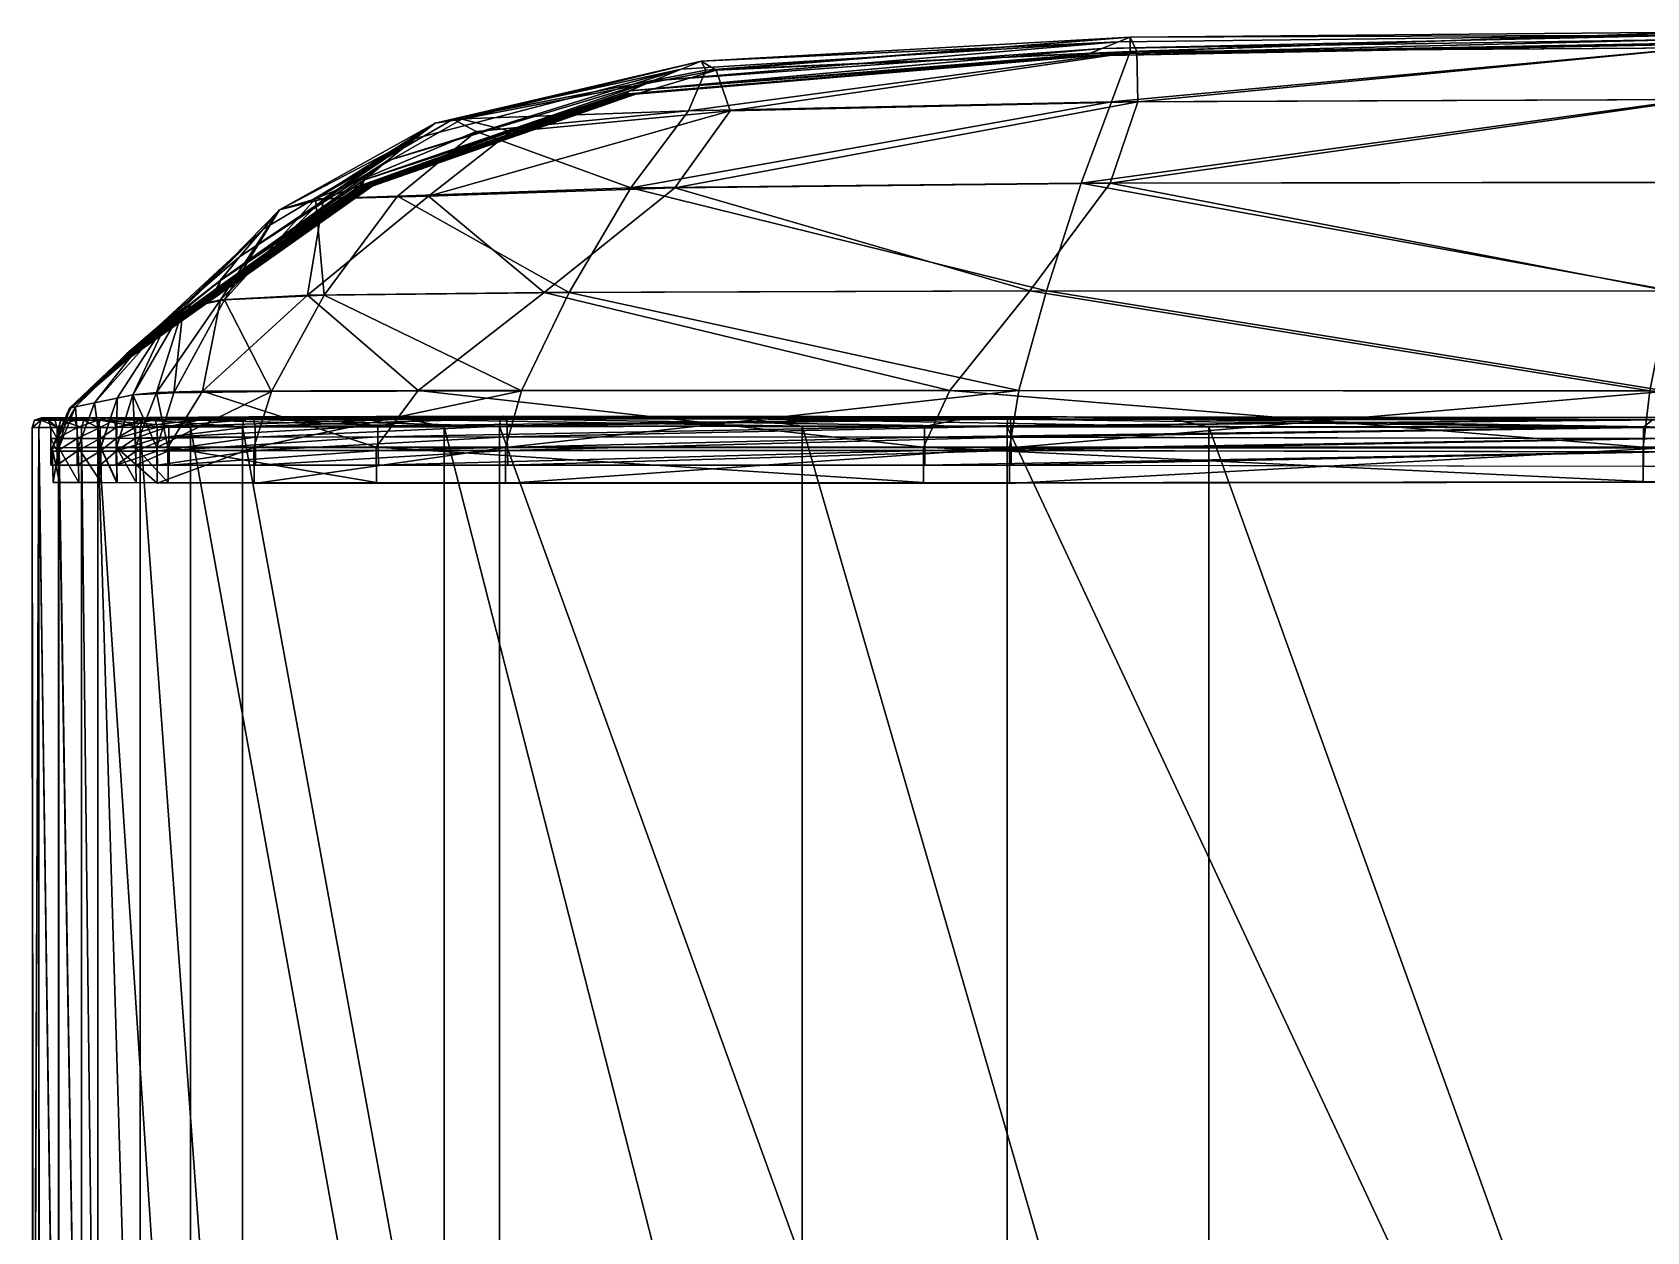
# Model space of a CAD drawing. Header units: centimetres. Extents: x -892 to 892, y -420 to 420.
# Drawn here: x -892.4 to -834.5, y 377.2 to 420.2 of the extents above; entities that cross this region are included whole.
import ezdxf

# ---------------------------------------------------------------- set-up
doc = ezdxf.new("R2010")
doc.units = ezdxf.units.CM
doc.layers.add('fabric', color=7, linetype='Continuous', true_color=0xe158c7)

msp = doc.modelspace()

# ---------------------------------------------------------------- meshes
at = {"layer": 'fabric', "color": 213, "true_color": 0xe158c7}
mesh = msp.add_polyface(dxfattribs=at)
corners = [(-833.882, 406.286, 92.293), (-857.414, 406.32, 97.004), (-857.366, 406.412, 96.742), (-833.87, 406.383, 92.065), (-857.318, 406.33, 96.48), (-833.534, 410.916, 87.21), (-856.019, 410.924, 91.435), (-854.775, 414.788, 84.537), (-833.782, 407.331, 90.608), (-857.013, 407.348, 95.18), (-853.693, 417.705, 73.83), (-853.025, 419.504, 60.991), (-832.784, 419.631, 53.444), (-832.953, 417.779, 68.008), (-832.998, 419.93, -5.733), (-854.044, 419.615, 1.821), (-854.539, 419.412, -29.558), (-832.867, 420.084, 20.765), (-853.445, 419.851, 29.46), (-854.647, 419.344, -59.013), (-854.561, 419.344, -87.486), (-833.104, 419.754, -92.407), (-833.126, 419.754, -64.373), (-853.024, 420.017, 47.692), (-832.776, 420.192, 39.094), (-833.858, 406.302, 91.838), (-857.302, 406.069, 96.392), (-855.297, 406.412, -382.238), (-851.474, 406.319, -382.498), (-832.397, 406.285, -381.157), (-859.12, 406.329, -381.979), (-833.353, 406.382, -380.934), (-856.62, 410.923, -377.546), (-859.481, 407.353, -380.817), (-834.399, 407.335, -379.54), (-853.743, 414.788, -371.701), (-833.684, 410.916, -376.331), (-832.717, 417.778, -360.465), (-852.747, 417.704, -362.905), (-832.725, 419.63, -348.161), (-852.789, 419.503, -351.345), (-867.36, 417.378, -365.558), (-854.044, 419.615, -289.607), (-853.445, 419.851, -317.592), (-832.867, 420.083, -316.025), (-854.531, 419.412, -255.519), (-832.998, 419.93, -289.801), (-833.117, 419.754, -220.464), (-854.612, 419.344, -217.599), (-833.091, 419.754, -186.955), (-854.508, 419.344, -183.544), (-853.024, 420.016, -337.206), (-832.776, 420.191, -334.413), (-850.2, 406.055, -382.584), (-866.679, 406.335, -382.628), (-860.394, 406.068, -381.893), (-834.309, 406.302, -380.711), (-833.074, 419.754, -164.817), (-854.439, 419.344, -161.053), (-833.07, 419.754, -145.486), (-854.423, 419.344, -141.417), (-857.344, 405.299, 96.425), (-854.475, 419.344, -115.924), (-833.083, 419.754, -120.397)]
mesh.append_faces([[corners[k] for k in face] for face in [(0, 1, 2), (3, 2, 4), (5, 6, 7), (8, 9, 6), (10, 11, 12), (7, 10, 13), (14, 15, 16), (17, 18, 15), (19, 20, 21), (16, 19, 22), (23, 18, 17), (11, 23, 24), (25, 4, 26), (27, 28, 29), (30, 27, 31), (32, 33, 34), (35, 32, 36), (37, 38, 35), (39, 40, 38), (41, 38, 40), (42, 43, 44), (45, 42, 46), (47, 48, 45), (49, 50, 48), (44, 43, 51), (52, 51, 40), (53, 28, 54), (55, 30, 56), (57, 58, 50), (59, 60, 58), (61, 9, 8), (62, 60, 59), (20, 62, 63)]], dxfattribs={"vtx2": -1, "color": 213})
mesh = msp.add_polyface(dxfattribs=at)
corners = [(-857.366, 406.412, 96.742), (-833.87, 406.383, 92.065), (-833.882, 406.286, 92.293), (-857.318, 406.33, 96.48), (-833.858, 406.302, 91.838), (-854.775, 414.788, 84.537), (-833.223, 414.814, 80.143), (-833.534, 410.916, 87.21), (-856.019, 410.924, 91.435), (-833.782, 407.331, 90.608), (-832.784, 419.631, 53.444), (-832.953, 417.779, 68.008), (-853.693, 417.705, 73.83), (-854.539, 419.412, -29.558), (-833.105, 419.798, -35.684), (-832.998, 419.93, -5.733), (-854.044, 419.615, 1.821), (-832.867, 420.084, 20.765), (-833.104, 419.754, -92.407), (-833.126, 419.754, -64.373), (-854.647, 419.344, -59.013), (-832.776, 420.192, 39.094), (-853.024, 420.017, 47.692), (-853.025, 419.504, 60.991), (-857.414, 406.32, 97.004), (-833.886, 406.02, 92.357), (-832.397, 406.285, -381.157), (-833.353, 406.382, -380.934), (-855.297, 406.412, -382.238), (-834.309, 406.302, -380.711), (-859.12, 406.329, -381.979), (-834.399, 407.335, -379.54), (-833.684, 410.916, -376.331), (-856.62, 410.923, -377.546), (-832.966, 414.813, -370.223), (-853.743, 414.788, -371.701), (-832.717, 417.778, -360.465), (-852.747, 417.704, -362.905), (-832.725, 419.63, -348.161), (-832.867, 420.083, -316.025), (-832.998, 419.93, -289.801), (-854.044, 419.615, -289.607), (-833.102, 419.798, -257.395), (-854.531, 419.412, -255.519), (-833.117, 419.754, -220.464), (-854.612, 419.344, -217.599), (-833.091, 419.754, -186.955), (-808.617, 407.291, -379.465), (-834.637, 405.321, -380.597), (-859.481, 407.353, -380.817), (-853.024, 420.016, -337.206), (-832.776, 420.191, -334.413), (-852.789, 419.503, -351.345), (-832.079, 406.02, -381.219), (-851.474, 406.319, -382.498), (-834.627, 406.034, -380.649), (-808.617, 406.302, -380.624), (-854.508, 419.344, -183.544), (-833.074, 419.754, -164.817), (-854.439, 419.344, -161.053), (-833.07, 419.754, -145.486), (-833.083, 419.754, -120.397), (-854.475, 419.344, -115.924), (-854.561, 419.344, -87.486)]
mesh.append_faces([[corners[k] for k in face] for face in [(0, 1, 2), (3, 4, 1), (5, 6, 7), (8, 7, 9), (10, 11, 12), (11, 6, 5), (13, 14, 15), (16, 15, 17), (18, 19, 20), (19, 14, 13), (17, 21, 22), (21, 10, 23), (24, 2, 25), (26, 27, 28), (27, 29, 30), (31, 32, 33), (32, 34, 35), (35, 34, 36), (37, 36, 38), (39, 40, 41), (40, 42, 43), (43, 42, 44), (45, 44, 46), (32, 31, 47), (48, 31, 49), (50, 51, 39), (52, 38, 51), (53, 26, 54), (55, 29, 56), (57, 46, 58), (59, 58, 60), (60, 61, 62), (61, 18, 63)]], dxfattribs={"vtx2": -1, "color": 213})
mesh = msp.add_polyface(dxfattribs=at)
corners = [(-857.414, 406.32, 97.004), (-875.589, 406.335, 96.336), (-875.485, 406.43, 96.058), (-857.366, 406.412, 96.742), (-875.382, 406.351, 95.78), (-856.019, 410.924, 91.435), (-873.125, 410.863, 91.004), (-870.914, 414.622, 85.164), (-857.013, 407.348, 95.18), (-874.841, 407.343, 94.573), (-877.288, 417.081, 69.891), (-868.23, 418.832, 66.906), (-868.857, 417.378, 77.161), (-853.693, 417.705, 73.83), (-854.044, 419.615, 1.821), (-870.128, 418.45, 8.452), (-870.967, 418.089, -24.585), (-853.445, 419.851, 29.46), (-869.11, 418.868, 37.367), (-871.146, 417.968, -54.827), (-854.647, 419.344, -59.013), (-870.995, 417.968, -83.657), (-854.561, 419.344, -87.486), (-868.396, 419.162, 55.247), (-857.318, 406.33, 96.48), (-875.348, 406.091, 95.687), (-855.297, 406.412, -382.238), (-859.12, 406.329, -381.979), (-878.086, 406.35, -382.097), (-872.382, 406.43, -382.363), (-869.347, 414.622, -372.555), (-874.026, 410.862, -377.757), (-856.62, 410.923, -377.546), (-878.544, 407.347, -380.981), (-859.481, 407.353, -380.817), (-878.172, 414.319, -370.721), (-867.36, 417.378, -365.558), (-875.203, 416.633, -366.509), (-867.856, 418.832, -355.527), (-870.951, 418.089, -254.263), (-870.128, 418.449, -290.196), (-854.044, 419.615, -289.607), (-869.11, 418.868, -320.173), (-853.445, 419.851, -317.592), (-854.612, 419.344, -217.599), (-871.084, 417.968, -215.395), (-854.508, 419.344, -183.544), (-870.902, 417.968, -180.915), (-860.433, 405.318, -381.897), (-876.973, 417.081, -359.002), (-868.396, 419.162, -341.174), (-864.777, 406.07, -382.716), (-866.679, 406.335, -382.628), (-878.843, 406.319, -379.133), (-854.439, 419.344, -161.053), (-870.783, 417.968, -158.149), (-854.423, 419.344, -141.417), (-870.754, 417.968, -138.271), (-875.412, 405.309, 95.762), (-870.844, 417.968, -112.456), (-854.475, 419.344, -115.924)]
mesh.append_faces([[corners[k] for k in face] for face in [(0, 1, 2), (3, 2, 4), (5, 6, 7), (8, 9, 6), (10, 11, 12), (7, 12, 13), (14, 15, 16), (17, 18, 15), (16, 19, 20), (19, 21, 22), (23, 11, 10), (23, 18, 17), (24, 4, 25), (26, 27, 28), (28, 29, 26), (30, 31, 32), (31, 33, 34), (35, 30, 36), (37, 36, 38), (39, 40, 41), (40, 42, 43), (44, 45, 39), (46, 47, 45), (48, 34, 33), (49, 38, 50), (43, 42, 50), (51, 52, 53), (54, 55, 47), (56, 57, 55), (58, 9, 8), (21, 59, 60), (59, 57, 56)]], dxfattribs={"vtx2": -1, "color": 213})
mesh = msp.add_polyface(dxfattribs=at)
corners = [(-875.485, 406.43, 96.058), (-857.366, 406.412, 96.742), (-857.414, 406.32, 97.004), (-875.382, 406.351, 95.78), (-857.318, 406.33, 96.48), (-870.914, 414.622, 85.164), (-854.775, 414.788, 84.537), (-856.019, 410.924, 91.435), (-873.125, 410.863, 91.004), (-857.013, 407.348, 95.18), (-853.693, 417.705, 73.83), (-853.025, 419.504, 60.991), (-868.857, 417.378, 77.161), (-868.23, 418.832, 66.906), (-870.967, 418.089, -24.585), (-854.539, 419.412, -29.558), (-854.044, 419.615, 1.821), (-870.128, 418.45, 8.452), (-853.445, 419.851, 29.46), (-854.647, 419.344, -59.013), (-854.561, 419.344, -87.486), (-871.146, 417.968, -54.827), (-853.024, 420.017, 47.692), (-868.396, 419.162, 55.247), (-875.589, 406.335, 96.336), (-857.43, 406.055, 97.091), (-851.474, 406.319, -382.498), (-855.297, 406.412, -382.238), (-872.382, 406.43, -382.363), (-866.679, 406.335, -382.628), (-856.62, 410.923, -377.546), (-853.743, 414.788, -371.701), (-869.347, 414.622, -372.555), (-859.481, 407.353, -380.817), (-874.026, 410.862, -377.757), (-852.747, 417.704, -362.905), (-867.36, 417.378, -365.558), (-852.789, 419.503, -351.345), (-867.856, 418.832, -355.527), (-854.044, 419.615, -289.607), (-854.531, 419.412, -255.519), (-870.951, 418.089, -254.263), (-853.445, 419.851, -317.592), (-870.128, 418.449, -290.196), (-854.612, 419.344, -217.599), (-871.084, 417.968, -215.395), (-854.508, 419.344, -183.544), (-868.396, 419.162, -341.174), (-853.024, 420.016, -337.206), (-870.902, 417.968, -180.915), (-854.439, 419.344, -161.053), (-870.783, 417.968, -158.149), (-854.423, 419.344, -141.417), (-854.475, 419.344, -115.924), (-870.995, 417.968, -83.657), (-870.844, 417.968, -112.456)]
mesh.append_faces([[corners[k] for k in face] for face in [(0, 1, 2), (3, 4, 1), (5, 6, 7), (8, 7, 9), (10, 6, 5), (11, 10, 12), (12, 13, 11), (14, 15, 16), (17, 16, 18), (19, 15, 14), (20, 19, 21), (22, 11, 13), (13, 23, 22), (18, 22, 23), (24, 2, 25), (26, 27, 28), (28, 29, 26), (30, 31, 32), (33, 30, 34), (35, 36, 32), (32, 31, 35), (37, 38, 36), (39, 40, 41), (42, 39, 43), (41, 40, 44), (45, 44, 46), (47, 48, 42), (48, 47, 38), (38, 37, 48), (49, 46, 50), (51, 50, 52), (53, 20, 54), (52, 53, 55)]], dxfattribs={"vtx2": -1, "color": 213})
mesh = msp.add_polyface(dxfattribs=at)
corners = [(-882.215, 414.222, 72.429), (-877.288, 417.081, 69.891), (-876.464, 416.634, 77.021), (-868.857, 417.378, 77.161), (-870.914, 414.622, 85.164), (-870.128, 418.45, 8.452), (-879.653, 415.59, 13.001), (-880.479, 414.907, -21.512), (-870.967, 418.089, -24.585), (-869.11, 418.868, 37.367), (-878.644, 416.382, 42.977), (-880.64, 414.679, -52.384), (-880.468, 414.679, -81.423), (-870.995, 417.968, -83.657), (-871.146, 417.968, -54.827), (-877.935, 416.938, 60.241), (-868.396, 419.162, 55.247), (-875.203, 416.633, -366.509), (-876.973, 417.081, -359.002), (-881.937, 414.222, -362.985), (-867.36, 417.378, -365.558), (-878.172, 414.319, -370.721), (-867.856, 418.832, -355.527), (-879.653, 415.589, -291.107), (-878.644, 416.382, -322.73), (-869.11, 418.868, -320.173), (-870.128, 418.449, -290.196), (-880.462, 414.907, -253.681), (-870.951, 418.089, -254.263), (-871.084, 417.968, -215.395), (-880.57, 414.679, -214.119), (-870.902, 417.968, -180.915), (-877.935, 416.938, -344.885), (-868.396, 419.162, -341.174), (-880.362, 414.679, -179.388), (-870.783, 417.968, -158.149), (-880.226, 414.679, -156.458), (-870.754, 417.968, -138.271), (-870.844, 417.968, -112.456), (-880.296, 414.679, -110.433)]
mesh.append_faces([[corners[k] for k in face] for face in [(0, 1, 2), (3, 2, 1), (2, 3, 4), (5, 6, 7), (7, 8, 5), (6, 5, 9), (9, 10, 6), (11, 12, 13), (13, 14, 11), (7, 11, 14), (14, 8, 7), (15, 10, 9), (9, 16, 15), (1, 15, 16), (15, 1, 0), (17, 18, 19), (20, 17, 21), (22, 18, 17), (23, 24, 25), (25, 26, 23), (27, 23, 26), (26, 28, 27), (29, 30, 27), (27, 28, 29), (30, 29, 31), (32, 33, 25), (25, 24, 32), (19, 18, 32), (33, 32, 18), (34, 31, 35), (36, 35, 37), (37, 38, 39), (38, 13, 12)]], dxfattribs={"vtx2": -1, "color": 213})
mesh = msp.add_polyface(dxfattribs=at)
corners = [(-884.611, 406.412, 87.011), (-875.485, 406.43, 96.058), (-875.589, 406.335, 96.336), (-884.439, 406.33, 86.762), (-875.382, 406.351, 95.78), (-881.905, 410.769, 83.872), (-873.125, 410.863, 91.004), (-874.841, 407.343, 94.573), (-883.798, 407.32, 86.015), (-882.215, 414.222, 72.429), (-879.282, 414.319, 80.731), (-870.914, 414.622, 85.164), (-876.464, 416.634, 77.021), (-884.944, 412.144, 16.123), (-879.653, 415.59, 13.001), (-878.644, 416.382, 42.977), (-883.504, 413.825, 63.446), (-877.935, 416.938, 60.241), (-884.783, 406.32, 87.259), (-875.623, 406.07, 96.429), (-882.542, 406.412, -378.935), (-878.843, 406.319, -379.133), (-866.679, 406.335, -382.628), (-872.382, 406.43, -382.363), (-886.241, 406.329, -378.737), (-878.086, 406.35, -382.097), (-878.544, 407.347, -380.981), (-874.026, 410.862, -377.757), (-882.506, 410.768, -374.755), (-878.172, 414.319, -370.721), (-869.347, 414.622, -372.555), (-881.937, 414.222, -362.985), (-875.203, 416.633, -366.509), (-878.644, 416.382, -322.73), (-879.653, 415.589, -291.107), (-884.943, 412.144, -292.16), (-870.902, 417.968, -180.915), (-880.362, 414.679, -179.388), (-880.57, 414.679, -214.119), (-883.504, 413.825, -348.283), (-877.935, 416.938, -344.885), (-877.61, 406.055, -379.199), (-886.939, 406.296, -370.282), (-879.987, 406.09, -382.009), (-859.12, 406.329, -381.979), (-870.783, 417.968, -158.149), (-880.226, 414.679, -156.458), (-870.754, 417.968, -138.271), (-880.193, 414.679, -136.437), (-884.426, 405.311, 86.728), (-880.296, 414.679, -110.433), (-880.468, 414.679, -81.423), (-870.844, 417.968, -112.456)]
mesh.append_faces([[corners[k] for k in face] for face in [(0, 1, 2), (3, 4, 1), (5, 6, 7), (7, 8, 5), (9, 10, 5), (6, 5, 10), (10, 11, 6), (12, 10, 9), (11, 10, 12), (13, 14, 15), (9, 16, 17), (15, 17, 16), (18, 2, 19), (20, 21, 22), (22, 23, 20), (24, 20, 23), (23, 25, 24), (26, 27, 28), (29, 28, 27), (27, 30, 29), (28, 29, 31), (31, 29, 32), (33, 34, 35), (36, 37, 38), (39, 40, 33), (40, 39, 31), (41, 21, 42), (43, 25, 44), (45, 46, 37), (47, 48, 46), (49, 8, 7), (50, 48, 47), (51, 50, 52)]], dxfattribs={"vtx2": -1, "color": 213})
mesh = msp.add_polyface(dxfattribs=at)
corners = [(-881.905, 410.769, 83.872), (-885.479, 410.598, 74.07), (-882.215, 414.222, 72.429), (-888.323, 409.222, 18.474), (-884.944, 412.144, 16.123), (-884.098, 413.132, 46.953), (-879.653, 415.59, 13.001), (-885.635, 411.293, -19.666), (-880.479, 414.907, -21.512), (-878.644, 416.382, 42.977), (-880.64, 414.679, -52.384), (-885.765, 411.009, -51.036), (-880.468, 414.679, -81.423), (-885.614, 411.009, -80.182), (-883.504, 413.825, 63.446), (-886.964, 410.306, 65.629), (-881.937, 414.222, -362.985), (-885.629, 410.598, -366.591), (-882.506, 410.768, -374.755), (-879.653, 415.589, -291.107), (-880.462, 414.907, -253.681), (-885.619, 411.293, -253.505), (-884.943, 412.144, -292.16), (-884.098, 413.132, -325.159), (-878.644, 416.382, -322.73), (-880.57, 414.679, -214.119), (-885.703, 411.009, -213.417), (-880.362, 414.679, -179.388), (-885.522, 411.008, -178.536), (-886.964, 410.306, -351.31), (-883.504, 413.825, -348.283), (-880.226, 414.679, -156.458), (-885.403, 411.008, -155.507), (-880.193, 414.679, -136.437), (-885.374, 411.008, -135.403), (-880.296, 414.679, -110.433), (-885.464, 411.008, -109.3)]
mesh.append_faces([[corners[k] for k in face] for face in [(0, 1, 2), (3, 4, 5), (6, 4, 7), (7, 8, 6), (9, 5, 4), (10, 8, 7), (7, 11, 10), (12, 10, 11), (11, 13, 12), (5, 14, 15), (1, 15, 14), (14, 2, 1), (14, 5, 9), (16, 17, 18), (19, 20, 21), (21, 22, 19), (22, 23, 24), (25, 26, 21), (21, 20, 25), (26, 25, 27), (27, 28, 26), (29, 30, 23), (30, 29, 17), (17, 16, 30), (24, 23, 30), (31, 32, 28), (28, 27, 31), (32, 31, 33), (33, 34, 32), (35, 12, 13), (13, 36, 35), (33, 35, 36), (36, 34, 33)]], dxfattribs={"vtx2": -1, "color": 213})
mesh = msp.add_polyface(dxfattribs=at)
corners = [(-875.589, 406.335, 96.336), (-884.783, 406.32, 87.259), (-884.611, 406.412, 87.011), (-888.196, 406.385, 75.531), (-887.967, 406.299, 75.327), (-884.439, 406.33, 86.762), (-875.485, 406.43, 96.058), (-885.479, 410.598, 74.07), (-881.905, 410.769, 83.872), (-883.798, 407.32, 86.015), (-887.301, 407.273, 74.964), (-888.99, 408.673, -18.374), (-885.635, 411.293, -19.666), (-884.944, 412.144, 16.123), (-884.098, 413.132, 46.953), (-887.525, 409.859, 49.96), (-888.323, 409.222, 18.474), (-886.964, 410.306, 65.629), (-888.424, 406.296, 75.734), (-884.84, 406.055, 87.342), (-875.382, 406.351, 95.78), (-884.382, 406.069, 86.679), (-887.891, 406.036, 75.259), (-882.542, 406.412, -378.935), (-886.241, 406.329, -378.737), (-888.418, 406.298, -370.05), (-887.679, 406.384, -370.166), (-878.843, 406.319, -379.133), (-886.939, 406.296, -370.282), (-882.506, 410.768, -374.755), (-886.266, 407.324, -377.713), (-878.544, 407.347, -380.981), (-885.629, 410.598, -366.591), (-887.917, 407.276, -369.153), (-888.323, 409.222, -293.175), (-887.525, 409.859, -327.357), (-884.098, 413.132, -325.159), (-884.943, 412.144, -292.16), (-885.619, 411.293, -253.505), (-888.981, 408.673, -253.467), (-880.045, 405.326, -382.047), (-886.964, 410.306, -351.31), (-887.474, 406.068, -378.67), (-878.086, 406.35, -382.097), (-885.703, 411.009, -213.417), (-885.522, 411.008, -178.536), (-889.016, 408.489, -177.932), (-888.931, 408.489, -134.658), (-885.374, 411.008, -135.403), (-885.464, 411.008, -109.3), (-888.983, 408.489, -108.501), (-885.614, 411.009, -80.182), (-885.403, 411.008, -155.507), (-888.948, 408.489, -154.821), (-887.902, 405.31, 75.261)]
mesh.append_faces([[corners[k] for k in face] for face in [(0, 1, 2), (3, 2, 1), (4, 5, 2), (6, 2, 5), (7, 8, 9), (9, 10, 7), (11, 12, 13), (14, 15, 16), (17, 15, 14), (17, 7, 10), (18, 1, 19), (20, 5, 21), (5, 4, 22), (23, 24, 25), (25, 26, 23), (27, 23, 26), (26, 28, 27), (29, 30, 31), (30, 29, 32), (32, 33, 30), (34, 35, 36), (36, 37, 34), (37, 38, 39), (40, 31, 30), (36, 35, 41), (42, 24, 43), (44, 45, 46), (47, 48, 49), (50, 49, 51), (46, 45, 52), (53, 52, 48), (54, 10, 9)]], dxfattribs={"vtx2": -1, "color": 213})
mesh = msp.add_polyface(dxfattribs=at)
corners = [(-890.825, 406.769, -17.619), (-888.99, 408.673, -18.374), (-888.323, 409.222, 18.474), (-884.944, 412.144, 16.123), (-890.136, 406.913, 19.947), (-887.525, 409.859, 49.96), (-889.33, 407.08, 51.85), (-887.301, 407.273, 74.964), (-888.765, 407.197, 66.883), (-886.964, 410.306, 65.629), (-888.323, 409.222, -293.175), (-888.981, 408.673, -253.467), (-890.823, 406.768, -253.494), (-887.525, 409.859, -327.357), (-890.136, 406.913, -293.924), (-889.33, 407.08, -328.92), (-884.943, 412.144, -292.16), (-888.764, 407.198, -353.443), (-886.964, 410.306, -351.31), (-887.917, 407.276, -369.153), (-885.629, 410.598, -366.591), (-889.12, 408.49, -212.933), (-885.619, 411.293, -253.505), (-885.703, 411.009, -213.417), (-889.016, 408.489, -177.932), (-891.006, 406.72, -177.609), (-891.032, 406.72, -212.672), (-890.984, 406.72, -134.258), (-888.931, 408.489, -134.658), (-888.983, 408.489, -108.501), (-885.464, 411.008, -109.3), (-885.614, 411.009, -80.182), (-889.069, 408.49, -79.332), (-890.997, 406.72, -108.07), (-888.948, 408.489, -154.821), (-885.403, 411.008, -155.507), (-885.374, 411.008, -135.403), (-889.155, 408.49, -50.133), (-885.765, 411.009, -51.036), (-885.635, 411.293, -19.666), (-891.04, 406.72, -49.639)]
mesh.append_faces([[corners[k] for k in face] for face in [(0, 1, 2), (3, 2, 1), (4, 2, 5), (5, 6, 4), (7, 8, 9), (5, 9, 8), (8, 6, 5), (10, 11, 12), (13, 10, 14), (14, 15, 13), (11, 10, 16), (17, 18, 13), (13, 15, 17), (18, 17, 19), (19, 20, 18), (21, 11, 22), (22, 23, 21), (24, 21, 23), (21, 24, 25), (11, 21, 26), (27, 28, 29), (30, 29, 28), (31, 32, 29), (33, 29, 32), (25, 24, 34), (35, 34, 24), (36, 28, 34), (37, 32, 31), (31, 38, 37), (1, 37, 38), (38, 39, 1), (37, 1, 0), (32, 37, 40)]], dxfattribs={"vtx2": -1, "color": 213})
mesh = msp.add_polyface(dxfattribs=at)
corners = [(-884.783, 406.32, 87.259), (-888.424, 406.296, 75.734), (-888.196, 406.385, 75.531), (-884.611, 406.412, 87.011), (-887.967, 406.299, 75.327), (-889.694, 406.376, 67.547), (-889.941, 406.288, 67.722), (-890.271, 406.376, 52.693), (-890.024, 406.288, 52.544), (-889.447, 406.288, 67.372), (-888.323, 409.222, 18.474), (-890.136, 406.913, 19.947), (-890.825, 406.769, -17.619), (-889.33, 407.08, 51.85), (-889.919, 405.312, 52.477), (-888.765, 407.197, 66.883), (-889.355, 405.312, 67.298), (-887.301, 407.273, 74.964), (-887.902, 405.31, 75.261), (-890.519, 406.288, 52.842), (-890.024, 406.026, 67.78), (-888.5, 406.033, 75.802), (-889.364, 406.026, 67.313), (-889.941, 406.026, 52.494), (-889.694, 406.375, -354.267), (-889.941, 406.288, -354.342), (-886.939, 406.296, -370.282), (-887.679, 406.384, -370.166), (-889.447, 406.288, -354.192), (-888.418, 406.298, -370.05), (-890.024, 406.288, -329.467), (-890.271, 406.375, -329.518), (-890.823, 406.768, -253.494), (-890.136, 406.913, -293.924), (-888.323, 409.222, -293.175), (-887.511, 405.326, -378.695), (-886.266, 407.324, -377.713), (-887.917, 407.276, -369.153), (-889.917, 405.314, -329.443), (-889.33, 407.08, -328.92), (-889.351, 405.318, -354.156), (-888.764, 407.198, -353.443), (-888.668, 405.322, -370.008), (-886.693, 406.033, -370.32), (-888.664, 406.036, -370.012), (-886.241, 406.329, -378.737), (-889.364, 406.025, -354.167), (-890.989, 406.72, -154.454), (-888.948, 408.489, -154.821), (-888.931, 408.489, -134.658)]
mesh.append_faces([[corners[k] for k in face] for face in [(0, 1, 2), (3, 2, 4), (5, 2, 1), (1, 6, 5), (7, 5, 6), (5, 7, 8), (8, 9, 5), (2, 5, 9), (9, 4, 2), (10, 11, 12), (11, 13, 14), (13, 15, 16), (15, 17, 18), (19, 6, 20), (6, 1, 21), (4, 9, 22), (9, 8, 23), (24, 25, 26), (26, 27, 24), (28, 24, 27), (27, 29, 28), (24, 28, 30), (30, 31, 24), (25, 24, 31), (32, 33, 34), (35, 36, 37), (38, 39, 33), (40, 41, 39), (42, 37, 41), (43, 26, 25), (44, 29, 45), (46, 28, 29), (47, 48, 49)]], dxfattribs={"vtx2": -1, "color": 213})
mesh = msp.add_polyface(dxfattribs=at)
corners = [(-889.941, 406.288, 67.722), (-890.519, 406.288, 52.842), (-890.271, 406.376, 52.693), (-891.094, 406.376, 20.601), (-891.341, 406.288, 20.714), (-891.555, 406.288, -24.635), (-890.846, 406.288, 20.488), (-890.024, 406.288, 52.544), (-890.825, 406.769, -17.619), (-890.136, 406.913, 19.947), (-890.724, 405.307, 20.433), (-890.601, 406.026, 52.891), (-890.764, 406.026, 20.45), (-890.271, 406.375, -329.518), (-890.519, 406.288, -329.568), (-889.941, 406.288, -354.342), (-891.094, 406.375, -294.196), (-891.341, 406.288, -294.211), (-890.846, 406.288, -294.181), (-890.024, 406.288, -329.467), (-891.555, 406.288, -249.199), (-890.724, 405.307, -294.175), (-890.136, 406.913, -293.924), (-890.823, 406.768, -253.494), (-890.764, 406.025, -294.176), (-891.006, 406.72, -177.609), (-891.032, 406.72, -212.672), (-889.12, 408.49, -212.933), (-888.981, 408.673, -253.467), (-891.651, 405.299, -212.639), (-891.651, 405.299, -177.599), (-891.651, 405.299, -134.259), (-890.984, 406.72, -134.258), (-890.997, 406.72, -108.07), (-891.651, 405.299, -108.039), (-891.019, 406.72, -78.87), (-888.983, 408.489, -108.501), (-889.069, 408.49, -79.332), (-888.948, 408.489, -154.821), (-890.989, 406.72, -154.454), (-888.931, 408.489, -134.658), (-891.651, 405.299, -154.459), (-891.04, 406.72, -49.639), (-891.651, 405.3, -49.515), (-891.42, 405.302, -17.381), (-889.155, 408.49, -50.133)]
mesh.append_faces([[corners[k] for k in face] for face in [(0, 1, 2), (3, 2, 1), (1, 4, 3), (5, 6, 3), (2, 3, 6), (6, 7, 2), (8, 9, 10), (4, 1, 11), (7, 6, 12), (13, 14, 15), (16, 17, 14), (14, 13, 16), (18, 16, 13), (13, 19, 18), (16, 18, 20), (21, 22, 23), (24, 18, 19), (25, 26, 27), (26, 23, 28), (23, 26, 29), (26, 25, 30), (31, 32, 33), (34, 33, 35), (36, 33, 32), (37, 35, 33), (38, 39, 25), (40, 32, 39), (30, 25, 39), (41, 39, 32), (35, 42, 43), (42, 8, 44), (8, 42, 45), (42, 35, 37)]], dxfattribs={"vtx2": -1, "color": 213})
mesh = msp.add_polyface(dxfattribs=at)
corners = [(-884.374, 405.197, 86.668), (-887.889, 405.181, 75.256), (-887.887, 404.676, 75.253), (-884.367, 404.676, 86.657), (-884.38, 405.676, 86.676), (-887.891, 405.648, 75.258), (-889.364, 404.676, 67.313), (-889.364, 405.176, 67.313), (-884.84, 406.055, 87.342), (-888.5, 406.033, 75.802), (-888.424, 406.296, 75.734), (-875.623, 406.07, 96.429), (-884.783, 406.32, 87.259), (-884.382, 406.069, 86.679), (-887.891, 406.036, 75.259), (-884.439, 406.33, 86.762), (-887.467, 405.197, -378.662), (-887.459, 404.675, -378.654), (-888.661, 404.675, -370.007), (-888.662, 405.18, -370.009), (-887.472, 405.676, -378.668), (-888.664, 405.647, -370.011), (-879.984, 405.695, -382.006), (-879.976, 405.208, -381.996), (-879.964, 404.675, -381.984), (-887.917, 407.276, -369.153), (-888.668, 405.322, -370.008), (-887.511, 405.326, -378.695), (-887.499, 404.052, -378.689), (-880.038, 404.051, -382.034), (-880.045, 405.326, -382.047), (-886.266, 407.324, -377.713), (-886.939, 406.296, -370.282), (-886.693, 406.033, -370.32), (-877.61, 406.055, -379.199), (-887.474, 406.068, -378.67), (-888.664, 406.036, -370.012), (-886.241, 406.329, -378.737), (-878.086, 406.35, -382.097), (-879.987, 406.09, -382.009), (-887.893, 404.028, 75.259), (-887.902, 405.31, 75.261), (-884.426, 405.311, 86.728), (-883.798, 407.32, 86.015)]
mesh.append_faces([[corners[k] for k in face] for face in [(0, 1, 2), (2, 3, 0), (1, 0, 4), (4, 5, 1), (6, 2, 1), (7, 1, 5), (8, 9, 10), (11, 8, 12), (13, 14, 5), (5, 4, 13), (14, 13, 15), (16, 17, 18), (18, 19, 16), (20, 16, 19), (19, 21, 20), (16, 20, 22), (22, 23, 16), (17, 16, 23), (23, 24, 17), (25, 26, 27), (28, 27, 26), (29, 30, 27), (31, 27, 30), (32, 33, 34), (35, 20, 21), (21, 36, 35), (37, 35, 36), (38, 39, 35), (20, 35, 39), (39, 22, 20), (40, 41, 42), (43, 42, 41)]], dxfattribs={"vtx2": -1, "color": 213})
mesh = msp.add_polyface(dxfattribs=at)
corners = [(-857.294, 405.197, 96.381), (-875.337, 405.208, 95.669), (-875.326, 404.676, 95.653), (-857.287, 404.676, 96.37), (-857.3, 405.676, 96.389), (-875.345, 405.695, 95.682), (-884.374, 405.197, 86.668), (-884.367, 404.676, 86.657), (-884.38, 405.676, 86.676), (-857.43, 406.055, 97.091), (-875.623, 406.07, 96.429), (-875.589, 406.335, 96.336), (-875.348, 406.091, 95.687), (-884.382, 406.069, 86.679), (-875.382, 406.351, 95.78), (-857.302, 406.069, 96.392), (-857.318, 406.33, 96.48), (-860.387, 405.197, -381.884), (-860.379, 404.675, -381.876), (-879.964, 404.675, -381.984), (-879.976, 405.208, -381.996), (-860.392, 405.676, -381.89), (-879.984, 405.695, -382.006), (-834.627, 405.634, -380.657), (-834.625, 405.154, -380.646), (-878.544, 407.347, -380.981), (-880.045, 405.326, -382.047), (-860.433, 405.318, -381.897), (-860.43, 404.052, -381.879), (-878.843, 406.319, -379.133), (-877.61, 406.055, -379.199), (-864.777, 406.07, -382.716), (-866.679, 406.335, -382.628), (-850.2, 406.055, -382.584), (-860.394, 406.068, -381.893), (-879.987, 406.09, -382.009), (-859.12, 406.329, -381.979), (-834.627, 406.034, -380.649), (-874.841, 407.343, 94.573), (-875.412, 405.309, 95.762), (-884.426, 405.311, 86.728), (-884.421, 404.021, 86.727), (-875.411, 404.017, 95.761), (-857.344, 405.299, 96.425), (-857.013, 407.348, 95.18)]
mesh.append_faces([[corners[k] for k in face] for face in [(0, 1, 2), (2, 3, 0), (1, 0, 4), (4, 5, 1), (1, 6, 7), (7, 2, 1), (6, 1, 5), (5, 8, 6), (9, 10, 11), (12, 13, 8), (8, 5, 12), (13, 12, 14), (15, 12, 5), (5, 4, 15), (12, 15, 16), (17, 18, 19), (19, 20, 17), (21, 17, 20), (20, 22, 21), (17, 21, 23), (18, 17, 24), (25, 26, 27), (28, 27, 26), (29, 30, 31), (32, 31, 33), (34, 21, 22), (22, 35, 34), (36, 34, 35), (21, 34, 37), (38, 39, 40), (41, 40, 39), (42, 39, 43), (44, 43, 39)]], dxfattribs={"vtx2": -1, "color": 213})
mesh = msp.add_polyface(dxfattribs=at)
corners = [(-833.852, 405.154, 91.77), (-857.294, 405.197, 96.381), (-857.287, 404.676, 96.37), (-833.854, 405.634, 91.783), (-857.3, 405.676, 96.389), (-808.617, 405.068, 84.804), (-833.85, 404.635, 91.747), (-808.617, 405.584, 84.846), (-808.617, 405.342, 84.706), (-833.865, 405.303, 91.734), (-833.782, 407.331, 90.608), (-808.617, 404.18, 84.696), (-833.886, 406.02, 92.357), (-857.43, 406.055, 97.091), (-857.414, 406.32, 97.004), (-833.854, 406.035, 91.774), (-857.302, 406.069, 96.392), (-833.858, 406.302, 91.838), (-808.617, 406.018, 84.81), (-808.617, 406.303, 84.827), (-808.617, 405.974, 85.255), (-833.882, 406.286, 92.293), (-808.617, 406.248, 85.235), (-834.627, 405.634, -380.657), (-834.625, 405.154, -380.646), (-860.387, 405.197, -381.884), (-834.624, 404.634, -380.624), (-808.617, 405.068, -380.601), (-808.617, 405.583, -380.641), (-834.636, 404.089, -380.579), (-834.637, 405.321, -380.597), (-860.433, 405.318, -381.897), (-859.481, 407.353, -380.817), (-834.399, 407.335, -379.54), (-808.617, 405.352, -380.502), (-808.617, 404.201, -380.487), (-851.474, 406.319, -382.498), (-850.2, 406.055, -382.584), (-832.079, 406.02, -381.219), (-834.309, 406.302, -380.711), (-834.627, 406.034, -380.649), (-860.394, 406.068, -381.893), (-860.392, 405.676, -381.89), (-808.617, 406.018, -380.606), (-808.617, 406.302, -380.624), (-832.397, 406.285, -381.157), (-808.617, 405.974, -381.037), (-857.344, 405.299, 96.425), (-857.344, 404.014, 96.42)]
mesh.append_faces([[corners[k] for k in face] for face in [(0, 1, 2), (1, 0, 3), (3, 4, 1), (5, 0, 6), (7, 3, 0), (8, 9, 10), (9, 8, 11), (12, 13, 14), (15, 16, 4), (4, 3, 15), (16, 15, 17), (18, 15, 3), (3, 7, 18), (15, 18, 19), (20, 12, 21), (21, 22, 20), (23, 24, 25), (26, 24, 27), (28, 27, 24), (24, 23, 28), (29, 30, 31), (32, 31, 30), (33, 30, 34), (35, 34, 30), (36, 37, 38), (39, 40, 41), (40, 23, 42), (43, 28, 23), (23, 40, 43), (44, 43, 40), (45, 38, 46), (10, 9, 47), (48, 47, 9)]], dxfattribs={"vtx2": -1, "color": 213})
mesh = msp.add_polyface(dxfattribs=at)
corners = [(-891.423, 406.026, 20.752), (-892.132, 406.026, -24.45), (-892.05, 406.288, -24.476), (-890.601, 406.026, 52.891), (-891.341, 406.288, 20.714), (-890.764, 406.026, 20.45), (-891.472, 406.026, -24.661), (-891.472, 405.638, -24.661), (-890.764, 405.638, 20.45), (-890.846, 406.288, 20.488), (-891.341, 406.288, -294.211), (-891.424, 406.025, -294.216), (-890.601, 406.025, -329.585), (-892.05, 406.288, -249.162), (-892.132, 406.025, -249.156), (-891.472, 405.638, -249.205), (-891.472, 406.025, -249.205), (-890.764, 406.025, -294.176), (-890.846, 406.288, -294.181), (-891.555, 406.288, -249.199), (-892.368, 406.025, -195.296), (-892.368, 406.025, -136.974), (-892.286, 406.288, -195.309), (-891.708, 406.025, -195.395), (-891.708, 406.025, -137.104), (-891.708, 405.638, -195.395), (-891.791, 406.288, -137.087), (-891.791, 406.288, -195.383), (-892.286, 406.288, -78.545), (-892.368, 406.025, -78.525), (-891.708, 406.025, -78.686), (-891.708, 405.638, -78.686), (-891.708, 405.638, -137.104), (-891.791, 406.288, -78.666), (-891.651, 405.299, -212.639), (-891.42, 405.301, -253.518), (-890.823, 406.768, -253.494), (-891.651, 405.299, -177.599), (-891.032, 406.72, -212.672), (-890.997, 406.72, -108.07), (-891.651, 405.299, -108.039), (-891.651, 405.299, -134.259), (-891.019, 406.72, -78.87), (-891.651, 405.299, -78.793), (-890.989, 406.72, -154.454), (-891.651, 405.299, -154.459), (-890.984, 406.72, -134.258), (-891.651, 405.3, -49.515), (-891.42, 405.302, -17.381), (-891.04, 406.72, -49.639)]
mesh.append_faces([[corners[k] for k in face] for face in [(0, 1, 2), (3, 0, 4), (5, 6, 7), (7, 8, 5), (6, 5, 9), (10, 11, 12), (11, 10, 13), (13, 14, 11), (15, 16, 17), (18, 17, 16), (16, 19, 18), (20, 14, 13), (21, 20, 22), (23, 16, 15), (24, 23, 25), (23, 24, 26), (16, 23, 27), (28, 29, 21), (2, 1, 29), (26, 24, 30), (31, 30, 24), (24, 32, 31), (30, 31, 7), (7, 6, 30), (33, 30, 6), (34, 35, 36), (37, 34, 38), (39, 40, 41), (42, 43, 40), (44, 45, 37), (46, 41, 45), (47, 43, 42), (48, 47, 49)]], dxfattribs={"vtx2": -1, "color": 213})
mesh = msp.add_polyface(dxfattribs=at)
corners = [(-891.472, 404.676, -24.662), (-890.764, 404.676, 20.45), (-890.764, 405.176, 20.45), (-889.941, 405.176, 52.493), (-889.941, 404.676, 52.493), (-889.941, 405.638, 52.493), (-890.764, 405.638, 20.45), (-889.364, 405.176, 67.313), (-889.364, 405.638, 67.313), (-890.724, 405.307, 20.433), (-891.42, 405.302, -17.381), (-890.825, 406.769, -17.619), (-889.919, 405.312, 52.477), (-890.136, 406.913, 19.947), (-889.898, 404.05, 52.472), (-890.701, 404.053, 20.427), (-890.024, 406.026, 67.78), (-890.601, 406.026, 52.891), (-890.519, 406.288, 52.842), (-889.941, 406.026, 52.494), (-890.764, 406.026, 20.45), (-890.024, 406.288, 52.544), (-890.764, 405.175, -294.176), (-890.764, 404.675, -294.176), (-891.472, 404.675, -249.205), (-890.764, 405.638, -294.176), (-891.472, 405.175, -249.205), (-889.941, 405.638, -329.45), (-889.941, 405.175, -329.45), (-889.941, 404.675, -329.45), (-890.823, 406.768, -253.494), (-891.42, 405.301, -253.518), (-890.724, 405.307, -294.175), (-890.701, 404.053, -294.178), (-889.896, 404.053, -329.446), (-889.917, 405.314, -329.443), (-890.136, 406.913, -293.924), (-890.024, 406.025, -354.367), (-889.941, 406.288, -354.342), (-890.519, 406.288, -329.568), (-890.601, 406.025, -329.585), (-891.341, 406.288, -294.211), (-890.024, 406.288, -329.467), (-889.941, 406.025, -329.45), (-890.764, 406.025, -294.176), (-889.364, 406.025, -354.167), (-889.447, 406.288, -354.192)]
mesh.append_faces([[corners[k] for k in face] for face in [(0, 1, 2), (3, 2, 1), (1, 4, 3), (2, 3, 5), (5, 6, 2), (7, 3, 4), (8, 5, 3), (9, 10, 11), (12, 9, 13), (9, 12, 14), (10, 9, 15), (16, 17, 18), (19, 20, 6), (6, 5, 19), (20, 19, 21), (22, 23, 24), (25, 22, 26), (22, 25, 27), (27, 28, 22), (23, 22, 28), (28, 29, 23), (30, 31, 32), (33, 32, 31), (34, 35, 32), (36, 32, 35), (37, 38, 39), (39, 40, 37), (40, 39, 41), (42, 43, 44), (25, 44, 43), (43, 27, 25), (27, 43, 45), (43, 42, 46)]], dxfattribs={"vtx2": -1, "color": 213})
mesh = msp.add_polyface(dxfattribs=at)
corners = [(-889.941, 404.676, 52.493), (-889.364, 404.676, 67.313), (-889.364, 405.176, 67.313), (-887.889, 405.181, 75.256), (-887.891, 405.648, 75.258), (-889.364, 405.638, 67.313), (-889.941, 405.176, 52.493), (-889.355, 405.312, 67.298), (-889.919, 405.312, 52.477), (-889.33, 407.08, 51.85), (-887.902, 405.31, 75.261), (-888.765, 407.197, 66.883), (-887.893, 404.028, 75.259), (-889.34, 404.039, 67.295), (-888.5, 406.033, 75.802), (-890.024, 406.026, 67.78), (-889.941, 406.288, 67.722), (-889.364, 406.026, 67.313), (-889.941, 406.026, 52.494), (-889.941, 405.638, 52.493), (-887.891, 406.036, 75.259), (-887.967, 406.299, 75.327), (-889.447, 406.288, 67.372), (-889.364, 405.175, -354.166), (-889.364, 404.675, -354.166), (-889.941, 404.675, -329.45), (-889.941, 405.175, -329.45), (-889.364, 405.638, -354.166), (-889.941, 405.638, -329.45), (-888.664, 405.647, -370.011), (-888.662, 405.18, -370.009), (-888.661, 404.675, -370.007), (-889.33, 407.08, -328.92), (-889.917, 405.314, -329.443), (-889.351, 405.318, -354.156), (-889.331, 404.053, -354.16), (-888.65, 404.052, -370.01), (-888.668, 405.322, -370.008), (-888.764, 407.198, -353.443), (-889.941, 406.288, -354.342), (-890.024, 406.025, -354.367), (-886.693, 406.033, -370.32), (-889.364, 406.025, -354.167), (-889.447, 406.288, -354.192), (-889.941, 406.025, -329.45), (-888.418, 406.298, -370.05), (-888.664, 406.036, -370.012)]
mesh.append_faces([[corners[k] for k in face] for face in [(0, 1, 2), (3, 2, 1), (4, 5, 2), (6, 2, 5), (7, 8, 9), (10, 7, 11), (7, 10, 12), (8, 7, 13), (14, 15, 16), (17, 18, 19), (19, 5, 17), (20, 17, 5), (5, 4, 20), (17, 20, 21), (18, 17, 22), (23, 24, 25), (25, 26, 23), (27, 23, 26), (26, 28, 27), (23, 27, 29), (29, 30, 23), (24, 23, 30), (30, 31, 24), (32, 33, 34), (35, 34, 33), (36, 37, 34), (38, 34, 37), (39, 40, 41), (42, 27, 28), (43, 42, 44), (45, 46, 42), (27, 42, 46), (46, 29, 27)]], dxfattribs={"vtx2": -1, "color": 213})
mesh = msp.add_polyface(dxfattribs=at)
corners = [(-891.802, 406.376, -24.555), (-891.094, 406.376, 20.601), (-891.341, 406.288, 20.714), (-892.05, 406.288, -24.476), (-891.555, 406.288, -24.635), (-891.423, 406.026, 20.752), (-890.846, 406.288, 20.488), (-891.472, 406.026, -24.661), (-891.555, 406.288, -249.199), (-891.802, 406.375, -249.18), (-891.094, 406.375, -294.196), (-891.341, 406.288, -294.211), (-892.05, 406.288, -249.162), (-892.286, 406.288, -195.309), (-892.368, 406.025, -195.296), (-892.286, 406.288, -136.99), (-892.368, 406.025, -136.974), (-892.038, 406.375, -195.346), (-891.791, 406.288, -195.383), (-892.038, 406.375, -137.039), (-891.791, 406.288, -137.087), (-891.708, 406.025, -195.395), (-891.472, 406.025, -249.205), (-892.286, 406.288, -78.545), (-892.368, 406.025, -78.525), (-892.038, 406.375, -78.605), (-891.791, 406.288, -78.666), (-891.708, 406.025, -78.686)]
mesh.append_faces([[corners[k] for k in face] for face in [(0, 1, 2), (2, 3, 0), (1, 0, 4), (3, 2, 5), (6, 4, 7), (8, 9, 10), (11, 10, 9), (9, 12, 11), (12, 13, 14), (13, 15, 16), (17, 9, 8), (8, 18, 17), (19, 17, 18), (18, 20, 19), (17, 19, 15), (15, 13, 17), (9, 17, 13), (13, 12, 9), (20, 18, 21), (18, 8, 22), (16, 15, 23), (24, 23, 3), (25, 23, 15), (15, 19, 25), (26, 25, 19), (19, 20, 26), (25, 26, 4), (4, 0, 25), (23, 25, 0), (0, 3, 23), (27, 26, 20), (7, 4, 26)]], dxfattribs={"vtx2": -1, "color": 213})
mesh = msp.add_polyface(dxfattribs=at)
corners = [(-889.898, 404.05, 52.472), (-890.701, 404.053, 20.427), (-890.724, 405.307, 20.433), (-891.394, 404.053, -17.402), (-891.42, 405.302, -17.381), (-887.893, 404.028, 75.259), (-889.34, 404.039, 67.295), (-889.355, 405.312, 67.298), (-889.919, 405.312, 52.477), (-875.623, 355.785, 96.429), (-884.84, 355.772, 87.342), (-884.84, 406.055, 87.342), (-888.5, 406.033, 75.802), (-890.024, 406.026, 67.78), (-888.5, 355.752, 75.802), (-890.601, 406.026, 52.891), (-890.024, 355.745, 67.78), (-891.423, 406.026, 20.752), (-890.601, 355.745, 52.826), (-892.132, 406.026, -24.45), (-891.423, 355.745, 20.49), (-888.668, 405.322, -370.008), (-888.65, 404.052, -370.01), (-887.499, 404.052, -378.689), (-887.511, 405.326, -378.695), (-880.038, 404.051, -382.034), (-891.42, 405.301, -253.518), (-891.394, 404.053, -253.54), (-890.701, 404.053, -294.178), (-890.724, 405.307, -294.175), (-889.896, 404.053, -329.446), (-889.917, 405.314, -329.443), (-889.331, 404.053, -354.16), (-889.351, 405.318, -354.156), (-886.693, 355.752, -370.32), (-886.693, 406.033, -370.32), (-890.024, 406.025, -354.367), (-890.024, 355.745, -354.367), (-890.601, 406.025, -329.585), (-890.603, 355.745, -329.519), (-891.424, 406.025, -294.216), (-891.432, 355.745, -293.956), (-892.132, 406.025, -249.156), (-892.368, 406.025, -195.296), (-892.368, 406.025, -136.974), (-892.329, 355.745, -136.982), (-892.349, 355.745, -195.041), (-892.368, 406.025, -78.525), (-892.341, 355.745, -78.792), (-891.625, 404.053, -177.745), (-891.625, 404.053, -212.719), (-891.651, 405.299, -212.639), (-891.651, 405.299, -108.039), (-891.625, 404.053, -108.208), (-891.625, 404.053, -134.461), (-891.651, 405.299, -78.793), (-891.625, 404.053, -78.908), (-891.651, 405.299, -154.459), (-891.625, 404.053, -154.649), (-891.651, 405.299, -134.259), (-884.426, 405.311, 86.728), (-884.421, 404.021, 86.727), (-891.625, 404.053, -49.577), (-891.651, 405.3, -49.515)]
mesh.append_faces([[corners[k] for k in face] for face in [(0, 1, 2), (1, 3, 4), (5, 6, 7), (6, 0, 8), (9, 10, 11), (12, 11, 10), (13, 12, 14), (15, 13, 16), (17, 15, 18), (19, 17, 20), (21, 22, 23), (24, 23, 25), (26, 27, 28), (29, 28, 30), (31, 30, 32), (33, 32, 22), (34, 35, 36), (37, 36, 38), (39, 38, 40), (41, 40, 42), (43, 44, 45), (42, 43, 46), (45, 44, 47), (48, 47, 19), (49, 50, 51), (50, 27, 26), (52, 53, 54), (55, 56, 53), (57, 58, 49), (59, 54, 58), (60, 61, 5), (3, 62, 63), (62, 56, 55)]], dxfattribs={"vtx2": -1, "color": 213})
mesh = msp.add_polyface(dxfattribs=at)
corners = [(-884.841, 205.62, 87.344), (-884.84, 355.772, 87.342), (-875.623, 355.785, 96.429), (-888.501, 205.609, 75.803), (-888.5, 355.752, 75.802), (-890.024, 205.605, 67.78), (-890.024, 355.745, 67.78), (-890.601, 205.605, 52.63), (-890.601, 355.745, 52.826), (-891.423, 205.605, 19.705), (-891.423, 355.745, 20.49), (-892.104, 205.605, -26.026), (-892.125, 355.745, -24.844), (-888.5, 406.033, 75.802), (-890.024, 406.026, 67.78), (-890.601, 406.026, 52.891), (-891.423, 406.026, 20.752), (-892.132, 406.026, -24.45), (-886.693, 406.033, -370.32), (-886.693, 355.752, -370.32), (-877.61, 355.771, -379.199), (-890.024, 406.025, -354.367), (-890.024, 355.745, -354.367), (-890.601, 406.025, -329.585), (-890.603, 355.745, -329.519), (-891.424, 406.025, -294.216), (-891.432, 355.745, -293.956), (-892.132, 406.025, -249.156), (-892.138, 355.745, -248.766), (-892.329, 355.745, -136.982), (-892.341, 355.745, -78.792), (-892.258, 205.605, -79.594), (-892.349, 355.745, -195.041), (-892.368, 406.025, -195.296), (-892.368, 406.025, -78.525), (-886.693, 205.608, -370.32), (-890.024, 205.605, -354.367), (-890.61, 205.605, -329.324), (-892.292, 205.605, -194.276), (-892.211, 205.605, -137.007), (-891.458, 205.605, -293.174), (-892.156, 205.605, -247.598)]
mesh.append_faces([[corners[k] for k in face] for face in [(0, 1, 2), (1, 0, 3), (3, 4, 1), (5, 6, 4), (4, 3, 5), (7, 8, 6), (9, 10, 8), (11, 12, 10), (1, 4, 13), (4, 6, 14), (6, 8, 15), (8, 10, 16), (10, 12, 17), (18, 19, 20), (21, 22, 19), (23, 24, 22), (25, 26, 24), (27, 28, 26), (29, 30, 31), (30, 12, 11), (29, 32, 33), (32, 28, 27), (34, 30, 29), (17, 12, 30), (20, 19, 35), (36, 35, 19), (19, 22, 36), (22, 24, 37), (28, 32, 38), (32, 29, 39), (24, 26, 40), (26, 28, 41)]], dxfattribs={"vtx2": -1, "color": 213})
mesh = msp.add_polyface(dxfattribs=at)
corners = [(-890.764, 405.176, 20.45), (-891.472, 405.176, -24.661), (-891.472, 404.676, -24.662), (-890.764, 405.638, 20.45), (-891.472, 405.638, -24.661), (-891.472, 404.675, -249.205), (-891.472, 405.175, -249.205), (-890.764, 405.175, -294.176), (-891.472, 405.638, -249.205), (-890.764, 405.638, -294.176), (-890.764, 406.025, -294.176), (-891.708, 405.638, -195.395), (-891.708, 406.025, -195.395), (-891.708, 405.638, -137.104), (-891.708, 406.025, -137.104), (-891.708, 405.175, -195.395), (-891.708, 404.675, -195.395), (-891.708, 405.175, -137.104), (-891.708, 404.675, -137.104), (-891.708, 405.175, -78.686), (-891.708, 405.638, -78.686), (-891.708, 404.676, -78.686), (-891.651, 405.299, -212.639), (-891.651, 405.299, -177.599), (-891.625, 404.053, -177.745), (-891.42, 405.301, -253.518), (-891.625, 404.053, -212.719), (-891.625, 404.053, -134.461), (-891.651, 405.299, -134.259), (-891.651, 405.299, -108.039), (-891.625, 404.053, -108.208), (-891.651, 405.299, -78.793), (-891.651, 405.299, -154.459), (-891.625, 404.053, -154.649), (-891.651, 405.3, -49.515), (-891.42, 405.302, -17.381), (-891.394, 404.053, -17.402), (-891.625, 404.053, -49.577)]
mesh.append_faces([[corners[k] for k in face] for face in [(0, 1, 2), (1, 0, 3), (3, 4, 1), (5, 6, 7), (6, 8, 9), (10, 9, 8), (8, 11, 12), (11, 13, 14), (15, 6, 5), (5, 16, 15), (17, 15, 16), (16, 18, 17), (15, 17, 13), (13, 11, 15), (6, 15, 11), (11, 8, 6), (19, 20, 13), (13, 17, 19), (21, 19, 17), (17, 18, 21), (19, 21, 2), (2, 1, 19), (20, 19, 1), (1, 4, 20), (22, 23, 24), (25, 22, 26), (27, 28, 29), (30, 29, 31), (24, 23, 32), (33, 32, 28), (34, 35, 36), (31, 34, 37)]], dxfattribs={"vtx2": -1, "color": 213})
mesh = msp.add_polyface(dxfattribs=at)
corners = [(-756.352, 405.974, 68.471), (-756.352, 355.701, 68.427), (-782.484, 355.678, 76.849), (-782.484, 405.949, 76.916), (-875.623, 355.785, 96.429), (-875.625, 205.628, 96.432), (-884.841, 205.62, 87.344), (-857.431, 205.62, 97.093), (-857.43, 355.772, 97.091), (-833.886, 355.741, 92.346), (-833.887, 205.603, 92.349), (-857.43, 406.055, 97.091), (-875.623, 406.07, 96.429), (-808.617, 205.58, 85.221), (-808.617, 355.701, 85.21), (-808.617, 405.974, 85.255), (-833.886, 406.02, 92.357), (-756.352, 205.579, -381.147), (-756.352, 355.7, -381.137), (-782.484, 355.678, -381.214), (-732.539, 205.601, -381.313), (-732.484, 355.739, -381.31), (-756.352, 405.974, -381.18), (-782.484, 405.948, -381.278), (-877.61, 406.055, -379.199), (-877.61, 355.771, -379.199), (-864.778, 355.784, -382.716), (-850.2, 406.055, -382.584), (-850.2, 355.771, -382.584), (-832.079, 355.74, -381.208), (-864.777, 406.07, -382.716), (-808.617, 405.974, -381.037), (-808.617, 355.7, -380.994), (-832.079, 406.02, -381.219), (-756.352, 205.58, 68.437), (-877.611, 205.62, -379.2), (-864.78, 205.627, -382.719), (-886.693, 205.608, -370.32), (-850.201, 205.62, -382.586), (-832.079, 205.602, -381.211), (-808.617, 205.579, -381.004)]
mesh.append_faces([[corners[k] for k in face] for face in [(0, 1, 2), (2, 3, 0), (4, 5, 6), (7, 8, 9), (9, 10, 7), (8, 7, 5), (5, 4, 8), (9, 8, 11), (8, 4, 12), (13, 14, 2), (10, 9, 14), (2, 14, 15), (14, 9, 16), (17, 18, 19), (20, 21, 18), (22, 23, 19), (19, 18, 22), (24, 25, 26), (27, 28, 29), (30, 26, 28), (31, 32, 19), (19, 23, 31), (33, 29, 32), (2, 1, 34), (35, 36, 26), (26, 25, 35), (37, 35, 25), (38, 39, 29), (29, 28, 38), (36, 38, 28), (28, 26, 36), (19, 32, 40), (32, 29, 39)]], dxfattribs={"vtx2": -1, "color": 213})
mesh = msp.add_polyface(dxfattribs=at)
corners = [(-756.352, 405.068, 68.035), (-756.352, 404.512, 67.953), (-730.345, 404.635, 59.292), (-782.484, 405.015, 76.541), (-782.484, 404.431, 76.419), (-756.352, 405.353, 67.933), (-756.352, 404.201, 67.918), (-782.484, 404.27, 76.403), (-756.352, 355.701, 68.427), (-756.352, 405.974, 68.471), (-730.309, 406.02, 59.847), (-857.287, 404.676, 96.37), (-833.85, 404.635, 91.747), (-833.852, 405.154, 91.77), (-808.617, 404.512, 84.723), (-808.617, 405.068, 84.804), (-808.617, 404.18, 84.696), (-808.617, 405.342, 84.706), (-833.865, 404.054, 91.725), (-833.865, 405.303, 91.734), (-884.84, 406.055, 87.342), (-875.623, 406.07, 96.429), (-875.623, 355.785, 96.429), (-857.43, 406.055, 97.091), (-833.886, 406.02, 92.357), (-833.886, 355.741, 92.346), (-857.43, 355.772, 97.091), (-808.617, 405.974, 85.255), (-782.484, 405.949, 76.916), (-782.484, 355.678, 76.849), (-808.617, 355.701, 85.21), (-732.495, 404.635, -380.798), (-756.352, 404.512, -380.693), (-756.352, 405.068, -380.77), (-782.484, 404.43, -380.803), (-782.484, 405.014, -380.92), (-782.484, 404.275, -380.786), (-756.352, 404.201, -380.66), (-756.352, 405.352, -380.674), (-732.466, 406.018, -381.321), (-756.352, 405.974, -381.18), (-756.352, 355.7, -381.137), (-834.625, 405.154, -380.646), (-834.624, 404.634, -380.624), (-860.379, 404.675, -381.876), (-808.617, 405.068, -380.601), (-808.617, 404.512, -380.523), (-880.045, 405.326, -382.047), (-880.038, 404.051, -382.034), (-860.43, 404.052, -381.879), (-860.433, 405.318, -381.897), (-834.636, 404.089, -380.579), (-834.637, 405.321, -380.597), (-808.617, 404.201, -380.487), (-808.617, 405.352, -380.502), (-864.778, 355.784, -382.716), (-864.777, 406.07, -382.716), (-877.61, 406.055, -379.199), (-877.61, 355.771, -379.199), (-886.693, 406.033, -370.32), (-832.079, 355.74, -381.208), (-832.079, 406.02, -381.219), (-850.2, 406.055, -382.584), (-850.2, 355.771, -382.584), (-808.617, 355.7, -380.994), (-808.617, 405.974, -381.037), (-875.412, 405.309, 95.762), (-875.411, 404.017, 95.761), (-884.421, 404.021, 86.727), (-857.344, 404.014, 96.42), (-857.344, 405.299, 96.425)]
mesh.append_faces([[corners[k] for k in face] for face in [(0, 1, 2), (3, 4, 1), (5, 6, 7), (8, 9, 10), (11, 12, 13), (12, 14, 15), (14, 4, 3), (7, 16, 17), (16, 18, 19), (20, 21, 22), (23, 24, 25), (21, 23, 26), (27, 28, 29), (24, 27, 30), (31, 32, 33), (32, 34, 35), (36, 37, 38), (39, 40, 41), (42, 43, 44), (45, 46, 43), (35, 34, 46), (47, 48, 49), (50, 49, 51), (52, 51, 53), (54, 53, 36), (55, 56, 57), (58, 57, 59), (60, 61, 62), (63, 62, 56), (64, 65, 61), (66, 67, 68), (19, 18, 69), (70, 69, 67)]], dxfattribs={"vtx2": -1, "color": 213})

doc.saveas('drawing.dxf')
